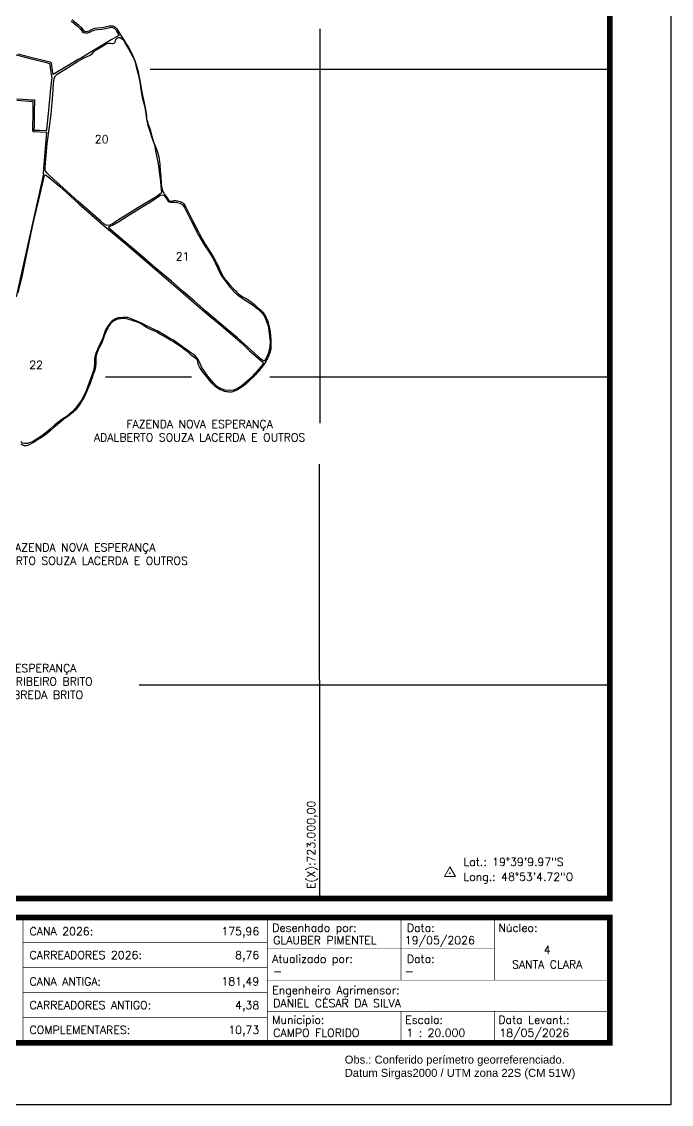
# Model space of a CAD drawing. Header units: metres. Extents: x 719941 to 724141, y 7822638 to 7828578.
# Drawn here: x 722031 to 724141, y 7822638 to 7826154 of the extents above; entities that cross this region are included whole.
import ezdxf
from ezdxf.enums import TextEntityAlignment as Align

# ---------------------------------------------------------------- set-up
doc = ezdxf.new("R2010")
doc.units = ezdxf.units.M
doc.linetypes.add('LIN0', pattern=[0])
for name, color, linetype in [('0114001252', 1, 'Continuous'), ('0114001252006', 5, 'Continuous'), ('0114001252011', 5, 'Continuous'), ('0114001252020', 5, 'Continuous'), ('0114001252021', 5, 'Continuous'), ('0114001252022', 5, 'Continuous'), ('MALHA', 8, 'Continuous'), ('MARGEM', 5, 'Continuous'), ('SEDE', 7, 'Continuous'), ('TEXTO CONFRONTANTES', 7, 'Continuous'), ('TEXTO_NUN_TAL', 7, 'Continuous')]:
    doc.layers.add(name, color=color, linetype=linetype)
doc.layers.add('TEXTO_DIVERSOS', color=7, linetype='Continuous', lineweight=5)
doc.styles.add('marcelo', font='arial.ttf')
doc.styles.add('Simplex', font='simplex.shx')

msp = doc.modelspace()

# ---------------------------------------------------------------- linework, layer by layer
at = {"layer": '0114001252'}
msp.add_lwpolyline([(722195.7, 7826160.4), (722203.2, 7826153.6), (722206.5, 7826150.8), (722215.6, 7826143.3), (722223.3, 7826135.4), (722231.2, 7826126), (722235.1, 7826123), (722239, 7826122), (722244.7, 7826122.9), (722250.2, 7826124.1), (722258.2, 7826128.2), (722262.9, 7826130.2), (722269, 7826132.3), (722278.2, 7826133.5), (722290.7, 7826134.8), (722301.9, 7826136.7), (722316.2, 7826140.1), (722319.5, 7826140.8), (722322.5, 7826140.7), (722327.6, 7826139.8), (722331.1, 7826138.6), (722334.2, 7826136.9), (722337.1, 7826134.1), (722340.5, 7826130.1), (722343.6, 7826125.2), (722349.7, 7826114.6), (722357.7, 7826102.1), (722361.4, 7826096.4), (722367.9, 7826086.2), (722373, 7826079.1), (722377.3, 7826073), (722382.9, 7826063.7), (722387.2, 7826055.1), (722392.2, 7826043.1), (722394.6, 7826037.7), (722396.3, 7826033.3), (722398.4, 7826027.8), (722401.1, 7826020), (722403.1, 7826014.1), (722406.2, 7826003), (722409.6, 7825991.5), (722412.2, 7825978.9), (722413.2, 7825974.1), (722414.3, 7825968), (722415.8, 7825956.4), (722418.1, 7825944), (722420.6, 7825931.2), (722423.6, 7825913.9), (722428.6, 7825890.6), (722432.9, 7825869.6), (722434.6, 7825860.6), (722435.5, 7825854.1), (722436.3, 7825849.5), (722437, 7825838.8), (722438.2, 7825833.3), (722439.4, 7825829.2), (722441.3, 7825823.5), (722445.5, 7825812.4), (722449.3, 7825799.4), (722452.7, 7825785.9), (722453.9, 7825781.5), (722455.9, 7825774.5), (722458.7, 7825766.4), (722460.5, 7825760.7), (722464.2, 7825752.6), (722467.4, 7825744.7), (722471.4, 7825733.3), (722473.6, 7825726.2), (722476.3, 7825714.5), (722479.3, 7825699), (722479.9, 7825691.4), (722480.9, 7825667.9), (722482.8, 7825652.6), (722484.1, 7825626.9), (722485.1, 7825618), (722487, 7825609.4), (722488.3, 7825605.5), (722490.8, 7825600.2), (722493.1, 7825596.4), (722495.6, 7825592.9), (722500.5, 7825586.2), (722507.5, 7825576.8), (722510.7, 7825572.9), (722512, 7825571.5), (722513.9, 7825570.4), (722516.1, 7825569.9), (722518.6, 7825570.6), (722521.3, 7825571.5), (722524.4, 7825572.2), (722527.1, 7825572.7), (722530.3, 7825572.7), (722533.2, 7825572.4), (722536.9, 7825571.8), (722539.7, 7825571), (722545.7, 7825569.5), (722548.4, 7825568.6), (722550.8, 7825567.5), (722554.7, 7825565.2), (722556.7, 7825563.6), (722559.3, 7825560), (722562.8, 7825554.1), (722570.6, 7825538.7), (722578.3, 7825523.3), (722587.1, 7825506), (722597.1, 7825487.6), (722605.7, 7825471.4), (722611.5, 7825458.5), (722615.3, 7825451.1), (722621.4, 7825441.2), (722627.5, 7825430.9), (722636.5, 7825416.6), (722646.4, 7825400.6), (722656.6, 7825384.7), (722663.9, 7825370.6), (722669.5, 7825360.6), (722674.2, 7825350.3), (722678.2, 7825341.5), (722683.3, 7825330.7), (722685.5, 7825326.7), (722687, 7825324.2), (722688.8, 7825321.4), (722691.3, 7825318), (722694.4, 7825314.5), (722705.6, 7825301.6), (722719.5, 7825285.7), (722726.3, 7825279.2), (722729.8, 7825275.2), (722735.7, 7825270.2), (722739.1, 7825267.8), (722742.4, 7825265.2), (722747.4, 7825261.7), (722760.6, 7825254.5), (722765.5, 7825251.6), (722769.6, 7825248.5), (722776.7, 7825243.5), (722781.7, 7825239.3), (722787, 7825235.1), (722796.3, 7825226.5), (722808.1, 7825216.8), (722814.2, 7825210.2), (722817.1, 7825206.9), (722820.1, 7825202.9), (722822.3, 7825198.9), (722824.1, 7825195.7), (722825.6, 7825192.3), (722827.8, 7825186.8), (722829.1, 7825183), (722831.8, 7825176), (722833.3, 7825169.9), (722834.7, 7825164.3), (722835.8, 7825157.7), (722836.7, 7825153.2), (722837.3, 7825149.8), (722837.9, 7825146.4), (722838.3, 7825143.4), (722838.9, 7825136.9), (722839.3, 7825130.3), (722839.9, 7825123.2), (722840.4, 7825115.5), (722840.7, 7825107.8), (722840.9, 7825100.1), (722840.7, 7825094.1), (722840.1, 7825090), (722839.8, 7825087), (722838.7, 7825083.2), (722837.9, 7825080.4), (722836.8, 7825076.9), (722834.1, 7825070.5), (722832.9, 7825067.5), (722831.3, 7825064.2), (722829.4, 7825060.2), (722827.5, 7825056.7), (722824.7, 7825052), (722821.9, 7825047.5), (722819.3, 7825043.6), (722815.5, 7825037.4), (722810.6, 7825030.4), (722807.2, 7825026.4), (722802.5, 7825020.8), (722799.3, 7825016.9), (722796.5, 7825013.5), (722794.1, 7825010.8), (722791.2, 7825007.5), (722787.7, 7825004.3), (722783.6, 7825000.2), (722779.5, 7824996.6), (722773.1, 7824990.2), (722767.9, 7824985), (722764, 7824981.2), (722758.8, 7824976.7), (722755.2, 7824973.4), (722747.4, 7824967.8), (722740.9, 7824963.3), (722733.9, 7824959.4), (722727.4, 7824956.1), (722721.5, 7824953.8), (722716.8, 7824952), (722712.9, 7824950.9), (722708.8, 7824950.7), (722704.1, 7824951.1), (722700.1, 7824951.5), (722695.8, 7824952.1), (722690.4, 7824953.3), (722685.9, 7824954.8), (722680.2, 7824956.8), (722676.2, 7824958.4), (722670.9, 7824961.4), (722667.3, 7824963.9), (722663.2, 7824966.8), (722658.3, 7824970.6), (722655.1, 7824973.7), (722650.7, 7824978.2), (722646.8, 7824982.5), (722643.1, 7824986.4), (722640.3, 7824989.9), (722636.6, 7824994.7), (722633.2, 7824999), (722625.8, 7825008.3), (722621.1, 7825014.2), (722616.3, 7825021.5), (722612.2, 7825027.3), (722608.8, 7825032.6), (722606.2, 7825037.4), (722604.1, 7825043.9), (722603.7, 7825046.3), (722603.1, 7825050.8), (722602.1, 7825053.4), (722600.9, 7825055.4), (722599.8, 7825056.8), (722597.8, 7825058.9), (722595.1, 7825060.9), (722592.2, 7825062.9), (722587.2, 7825066.3), (722583.6, 7825069.1), (722580.8, 7825072), (722578.1, 7825074.4), (722575, 7825077.2), (722572.6, 7825079.2), (722564.2, 7825086), (722559, 7825089.5), (722551.1, 7825095.6), (722544.4, 7825100.2), (722535.6, 7825106.2), (722524.4, 7825113.6), (722512.1, 7825120.7), (722498.3, 7825128.8), (722486.8, 7825135.3), (722480.2, 7825139.4), (722469.9, 7825146), (722463.8, 7825149.2), (722454.8, 7825152.4), (722447.6, 7825155.5), (722443.6, 7825157.5), (722437, 7825160.9), (722432, 7825164), (722426.6, 7825167.4), (722419.9, 7825171.4), (722415.2, 7825174.5), (722409.9, 7825176.5), (722406.1, 7825178.1), (722401.1, 7825179.9), (722395.9, 7825181.5), (722390.7, 7825183), (722387.1, 7825184.2), (722381.7, 7825185.9), (722376.4, 7825187.7), (722370.5, 7825188.9), (722364.2, 7825189.5), (722356.3, 7825189.7), (722353.2, 7825189.5), (722350.7, 7825189.3), (722347.6, 7825188.8), (722345, 7825188.2), (722342.2, 7825187.4), (722339, 7825186.3), (722335.7, 7825184.7), (722331.2, 7825182.1), (722327.4, 7825179.8), (722323.8, 7825176.9), (722320.2, 7825173.5), (722316.1, 7825168.4), (722313.5, 7825164.1), (722311.3, 7825159.6), (722308.9, 7825154.7), (722305.9, 7825148.2), (722302.7, 7825141), (722299.6, 7825133.6), (722296.5, 7825125.7), (722292.4, 7825114.4), (722290, 7825108.5), (722287.9, 7825104), (722285.6, 7825099.8), (722279.9, 7825088), (722277.7, 7825082.4), (722275.5, 7825076.8), (722274.1, 7825072.9), (722273.2, 7825069), (722272.6, 7825064.6), (722272.4, 7825055.1), (722272.4, 7825049), (722271.9, 7825040.9), (722271.4, 7825036.2), (722270.8, 7825032.7), (722269.5, 7825026.7), (722267.6, 7825019.4), (722263.9, 7825009.6), (722260.1, 7824998.4), (722256.1, 7824986.5), (722252.4, 7824976.1), (722247.3, 7824964.6), (722241.4, 7824951), (722237.1, 7824941.8), (722234.8, 7824936.8), (722232.6, 7824932.3), (722230.2, 7824928.1), (722228.2, 7824924.6), (722226.3, 7824921.1), (722223.6, 7824916.9), (722220.5, 7824912), (722215.6, 7824904.7), (722209.3, 7824896.8), (722205.6, 7824892.6), (722202.9, 7824889.7), (722199.5, 7824886.6), (722196.6, 7824884), (722193.2, 7824881.3), (722189, 7824877.9), (722184.4, 7824874.3), (722177.5, 7824869.7), (722169.4, 7824863.7), (722160.1, 7824856.4), (722147.9, 7824846.1), (722135.9, 7824835.8), (722123.4, 7824825.1), (722115.3, 7824818), (722108.3, 7824812.4), (722100.4, 7824807), (722094, 7824802.9), (722086, 7824797.8), (722078, 7824792.5), (722071.9, 7824788.7), (722065.6, 7824785.1), (722058.2, 7824781), (722053.8, 7824779.1), (722050.4, 7824777.9), (722046, 7824776.8), (722043.2, 7824776.8), (722040.9, 7824776.9), (722038.1, 7824777.3), (722036, 7824778.1), (722034.1, 7824778.8), (722032, 7824780.2), (722030.1, 7824781.5)], dxfattribs=at)
at = {"layer": '0114001252006'}
msp.add_lwpolyline([(722192.3, 7826156.7), (722199.8, 7826149.9), (722200, 7826149.8), (722203.3, 7826147), (722203.3, 7826146.9), (722212.2, 7826139.6), (722219.6, 7826132), (722227.4, 7826122.7), (722228.2, 7826122), (722232, 7826119), (722232.9, 7826118.5), (722233.9, 7826118.1), (722237.8, 7826117.2), (722238.8, 7826117.1), (722239.7, 7826117.1), (722245.5, 7826118), (722245.8, 7826118), (722251.3, 7826119.3), (722252.5, 7826119.7), (722260.4, 7826123.7), (722264.7, 7826125.6), (722270.1, 7826127.4), (722278.8, 7826128.6), (722291.1, 7826129.8), (722291.5, 7826129.8), (722302.7, 7826131.8), (722303.1, 7826131.8), (722317.3, 7826135.2), (722319.9, 7826135.8), (722322, 7826135.7), (722326.3, 7826135), (722329.1, 7826134), (722331.2, 7826132.9), (722333.4, 7826130.7), (722336.5, 7826127.2), (722339.3, 7826122.6), (722345.4, 7826112.1), (722345.5, 7826111.9), (722347.3, 7826109), (722322.1, 7826095.1), (722245.2, 7826048.7), (722225.1, 7826036.6), (722214.8, 7826030.4), (722155.6, 7825994.8), (722133.5, 7825981.8), (722132.7, 7825987.4), (722132.7, 7825987.5), (722127.9, 7826017.9), (722127.7, 7826018.8), (722127.3, 7826019.7), (722126.7, 7826020.4), (722126, 7826021.1), (722125.1, 7826021.6), (722124.2, 7826021.9), (722078, 7826033.5), (722018.9, 7826048.7)], dxfattribs=at)
at = {"layer": '0114001252011'}
msp.add_lwpolyline([(722015.3, 7825898.8), (722043, 7825896.5), (722043.1, 7825896.5), (722067.7, 7825894.8), (722067.2, 7825868.6), (722067.2, 7825868.5), (722067.2, 7825844.7), (722066.4, 7825818.1), (722066.4, 7825818), (722066.1, 7825801.9), (722066.2, 7825800.9), (722066.4, 7825800), (722066.8, 7825799.1), (722067.4, 7825798.4), (722068.1, 7825797.7), (722069, 7825797.3), (722069.9, 7825796.9), (722070.9, 7825796.8), (722110.8, 7825795.1), (722111.7, 7825795.1), (722112.3, 7825795.3), (722100.8, 7825662.5), (722100.8, 7825661.8), (722100.9, 7825661), (722101.2, 7825660.3), (722101.6, 7825659.7), (722102, 7825659.4), (722102, 7825659.4), (722102, 7825659.4), (722013.6, 7825260.1)], dxfattribs=at)
at = {"layer": '0114001252020'}
msp.add_lwpolyline([(722137.2, 7825970.7), (722141.3, 7825978.3), (722146.3, 7825983.8), (722171, 7825999), (722212.4, 7826023.9), (722232.5, 7826035), (722253.5, 7826044.7), (722261.6, 7826050.3), (722268.1, 7826058.6), (722291.3, 7826073), (722306.8, 7826082.9), (722313, 7826084.5), (722319.1, 7826084), (722324.3, 7826082.7), (722327.7, 7826082.5), (722331.8, 7826083.5), (722334.3, 7826086.1), (722336.1, 7826090.1), (722337.4, 7826095.6), (722341.1, 7826100.2), (722345.2, 7826102.2), (722349.8, 7826102.7), (722352.5, 7826101.7), (722360.3, 7826095.5), (722369.7, 7826079.8), (722378.4, 7826065.2), (722392.2, 7826039.2), (722397.1, 7826029), (722403.4, 7826007.1), (722411.1, 7825979.1), (722415.1, 7825956.8), (722418.4, 7825934), (722423, 7825907.6), (722429.7, 7825880.2), (722434.4, 7825855.4), (722436.4, 7825836.7), (722441.4, 7825816.8), (722446.1, 7825801.7), (722453, 7825780), (722462.1, 7825754.1), (722466.3, 7825734.8), (722469.4, 7825718.1), (722474.1, 7825691.8), (722478.4, 7825658.8), (722481.9, 7825634.9), (722483, 7825620.8), (722484.5, 7825607.6), (722485.1, 7825600.1), (722484.2, 7825596.4), (722479.5, 7825593.1), (722466.5, 7825584.3), (722440.6, 7825568.3), (722408.7, 7825549), (722373.7, 7825527.5), (722346.1, 7825510.7), (722326.2, 7825497.5), (722316.7, 7825493.5), (722308.3, 7825491.9), (722297.6, 7825497.4), (722288.2, 7825506.3), (722247.6, 7825541.3), (722215, 7825570.2), (722166.5, 7825614.4), (722123.3, 7825652.1), (722112.7, 7825663.3), (722108, 7825670.7), (722107.3, 7825681), (722110.6, 7825720.7), (722114, 7825758.3), (722121.8, 7825811.8), (722126.9, 7825853.5), (722132.1, 7825915.9), (722134.3, 7825953.1)], close=True, dxfattribs=at)
at = {"layer": '0114001252021'}
msp.add_lwpolyline([(722469.6, 7825581.3), (722482.2, 7825590.1), (722487.3, 7825591.5), (722491.9, 7825589.9), (722496.5, 7825585.8), (722502.4, 7825577.4), (722507, 7825570.6), (722510.5, 7825568.5), (722514.5, 7825567.6), (722519, 7825567.8), (722527.3, 7825567.9), (722534.8, 7825567.1), (722544.5, 7825564.5), (722552.3, 7825560.5), (722555.7, 7825556.6), (722561, 7825548.1), (722569.1, 7825532.5), (722582.9, 7825504.6), (722605.8, 7825460.7), (722612.6, 7825447.3), (722623.8, 7825429.1), (722640.2, 7825405.7), (722651.7, 7825385.6), (722659.2, 7825370.6), (722675.9, 7825336.3), (722682.1, 7825325.7), (722691.6, 7825312.2), (722708.6, 7825290.3), (722724.5, 7825273.6), (722735.7, 7825264.1), (722757.3, 7825249.8), (722776.8, 7825237), (722799.1, 7825220.3), (722809.1, 7825210.6), (722816.6, 7825202.1), (722823.5, 7825188.6), (722828.4, 7825174.9), (722831.4, 7825165.8), (722835.4, 7825142.5), (722837.5, 7825122.8), (722837.9, 7825113.9), (722837.5, 7825099.8), (722836.4, 7825091.5), (722830.3, 7825072.1), (722822, 7825055.3), (722820.2, 7825052), (722816.5, 7825052.4), (722809.9, 7825056.4), (722787.9, 7825076.6), (722732, 7825127.1), (722702.3, 7825151.8), (722630.7, 7825212.8), (722592.9, 7825245.9), (722556, 7825277.7), (722518.2, 7825310.7), (722463.6, 7825355.3), (722412.1, 7825401.2), (722364.4, 7825440.5), (722320.4, 7825477.9), (722313, 7825487.8), (722318.6, 7825489.5), (722326.7, 7825493), (722346.6, 7825504.8), (722373.3, 7825521.9), (722413.8, 7825547.3), (722455.3, 7825572.3)], close=True, dxfattribs=at)
at = {"layer": '0114001252022'}
msp.add_lwpolyline([(722020, 7825272.9), (722034, 7825331.1), (722044.3, 7825383.8), (722054.4, 7825431.1), (722061.2, 7825462.8), (722070.6, 7825507.7), (722086.9, 7825574.9), (722098.9, 7825626.4), (722105.7, 7825654.2), (722106.5, 7825655.2), (722109, 7825656.5), (722112.3, 7825654.7), (722124.3, 7825644.1), (722155.4, 7825618), (722176.9, 7825599.2), (722217.2, 7825561.9), (722258.9, 7825525.4), (722300.7, 7825489.4), (722344.1, 7825452.9), (722379.5, 7825423.3), (722418.4, 7825389.6), (722455.2, 7825359), (722495, 7825324), (722539.9, 7825286.1), (722591.6, 7825240.8), (722643.8, 7825196.4), (722677.7, 7825168.1), (722708.9, 7825141.4), (722746.8, 7825109), (722771.4, 7825085.2), (722806.7, 7825054.3), (722814.2, 7825047.6), (722815.4, 7825045.3), (722814.6, 7825042.1), (722806.7, 7825032.1), (722794.2, 7825016.8), (722770.6, 7824992.8), (722754.9, 7824978.5), (722743.4, 7824969.4), (722732.1, 7824963), (722718.6, 7824957.3), (722706.9, 7824956.2), (722691.6, 7824957.7), (722679.7, 7824962), (722667.6, 7824968.4), (722654.1, 7824981.2), (722635.8, 7825002.8), (722616, 7825030.9), (722610.4, 7825043.5), (722603.5, 7825058.5), (722595.6, 7825067.1), (722583.4, 7825076.4), (722545.4, 7825104.5), (722523.8, 7825120), (722506.4, 7825129.4), (722473.3, 7825148.4), (722442.7, 7825162.3), (722420.4, 7825174.3), (722397.9, 7825184.1), (722376.2, 7825193), (722360.1, 7825193.5), (722343.6, 7825192.1), (722335.9, 7825189.1), (722324.5, 7825180.7), (722313.1, 7825168.5), (722304, 7825153.5), (722293.5, 7825123.6), (722279.8, 7825094.4), (722271.9, 7825075.8), (722267.7, 7825060), (722267.7, 7825043), (722265.8, 7825024.4), (722253.6, 7824990.8), (722238.2, 7824949.4), (722225.4, 7824924.6), (722207.6, 7824899.6), (722196.5, 7824887.9), (722179, 7824872.9), (722162.1, 7824861.9), (722138.9, 7824844.9), (722124.2, 7824830.5), (722101.3, 7824812.1), (722086.5, 7824802), (722066.8, 7824789.7), (722058.8, 7824786.8), (722049.7, 7824784.1), (722040.9, 7824783.7), (722034, 7824785.3), (722028.1, 7824790.4)], dxfattribs=at)
at = {"layer": 'MALHA'}
for p, q in [((723000.5, 7824850.1), (723000.2, 7826130.7)), ((722448.7, 7826000), (723932, 7826000)), ((722303, 7825000), (722582.5, 7825000)), ((722837.3, 7825000), (723932, 7825000)), ((723000, 7823315.8), (722998.5, 7824717)), ((722413.2, 7824000), (723932, 7824000))]:
    msp.add_line(p, q, dxfattribs=at)
at = {"layer": 'MARGEM', "color": 174, "linetype": 'LIN0', "flags": 128}
msp.add_lwpolyline([(724141, 7822638), (724141, 7828578), (719941, 7828578), (719941, 7822638)], close=True, dxfattribs=at)
at = {"layer": 'MARGEM', "color": 174, "linetype": 'LIN0', "const_width": 18.2, "flags": 128}
for points in [[(723941, 7823306.8), (723941, 7828378), (720141, 7828378), (720141, 7823306.8)], [(720141, 7823244.6), (723941, 7823244.6), (723941, 7822838), (720141, 7822838)]]:
    msp.add_lwpolyline(points, close=True, dxfattribs=at)
at = {"layer": 'MARGEM', "color": 174, "linetype": 'LIN0', "const_width": 2.02, "flags": 128}
for points in [[(722035.8, 7823244.6), (722035.8, 7822843)], [(722829.1, 7823244.6), (722829.1, 7822843)], [(723263, 7823041.3), (723263, 7823244.6)], [(723566.4, 7823041.3), (723566.4, 7823244.6)], [(722035.8, 7823163.3), (722829.1, 7823163.3)], [(722829.1, 7823143), (723566.4, 7823143)], [(722035.8, 7823082), (722829.1, 7823082)], [(722829.1, 7823041.3), (723941.3, 7823041.3)], [(722035.8, 7823000.7), (722829.1, 7823000.7)], [(722035.8, 7822919.3), (722829.1, 7822919.3)], [(722829.1, 7822939.7), (723941.2, 7822939.7)], [(723263, 7822939.7), (723263, 7822839)], [(723566.4, 7822939.7), (723566.4, 7822839)]]:
    msp.add_lwpolyline(points, dxfattribs=at)
at = {"layer": 'SEDE'}
msp.add_lwpolyline([(722015.8, 7825903.1), (722035.4, 7825902.2), (722049.8, 7825901), (722058.6, 7825900.4), (722072.7, 7825899.5), (722072.2, 7825858.5), (722072.2, 7825844.7), (722071.9, 7825833.4), (722071.5, 7825821.2), (722071.3, 7825812.6), (722071.1, 7825805), (722071.1, 7825802.3), (722071.2, 7825801.9), (722081.7, 7825801.3), (722089.7, 7825801), (722111.1, 7825800), (722112, 7825800), (722112.6, 7825803.5), (722118.7, 7825855.3), (722121.8, 7825890.4), (722125, 7825926), (722127.2, 7825945.9), (722129.1, 7825964.9), (722129.8, 7825971.5), (722129.2, 7825976.9), (722128.3, 7825983.3), (722126.2, 7825996.7), (722125.1, 7826004), (722124.5, 7826007.6), (722124.2, 7826009.4), (722123.6, 7826013), (722123.1, 7826016.6), (722122.7, 7826017.1), (722116.6, 7826018.7), (722063.5, 7826032.1), (722034.5, 7826039.5), (722013.6, 7826044.8)], dxfattribs=at)
at = {"layer": 'TEXTO_DIVERSOS', "color": 7, "lineweight": 9, "flags": 128}
msp.add_lwpolyline([(723404, 7823378), (723440.2, 7823378), (723422.1, 7823409.3)], close=True, dxfattribs=at)
at = {"layer": 'TEXTO_DIVERSOS', "color": 7, "lineweight": 9, "const_width": 2.83, "flags": 128}
msp.add_lwpolyline([(723420.7, 7823388.5, -1), (723423.5, 7823388.5, -1)], format="xyb", close=True, dxfattribs=at)

# ---------------------------------------------------------------- texts
at = {"layer": 'MALHA', "linetype": 'Continuous', "style": 'Simplex'}
msp.add_text('E(X):723.000,00', height=26, rotation=90, dxfattribs=at).set_placement((722991.8, 7823337.5), align=Align.BOTTOM_LEFT)
at = {"layer": 'MARGEM', "color": 7, "linetype": 'Continuous', "style": 'Simplex'}
for s, p in [('CANA 2026:', (722057, 7823212.9)), ('GLAUBER PIMENTEL', (722848.3, 7823184)), ('19/05/2026', (723275.6, 7823184)), ('CARREADORES 2026:', (722057, 7823135.9)), ('CANA ANTIGA:', (722057, 7823050.3)), ('-', (722848.3, 7823083.2)), ('-', (723275.6, 7823083.2)), ('DANIEL CÉSAR DA SILVA', (722848.3, 7822979.5)), ('CARREADORES ANTIGO:', (722057, 7822973.3)), ('COMPLEMENTARES:', (722057, 7822892.7)), ('CAMPO FLORIDO', (722848.3, 7822883.3)), ('1 : 20.000', (723280.3, 7822883.3)), ('18/05/2026', (723582.5, 7822883.3))]:
    msp.add_text(s, height=26, dxfattribs=at).set_placement(p, align=Align.TOP_LEFT)
for s, p in [('175,96', (722802.5, 7823212.9)), ('8,76', (722802.5, 7823135.9)), ('181,49', (722802.5, 7823050.3)), ('4,38', (722802.5, 7822973.3)), ('10,73', (722802.5, 7822892.7))]:
    msp.add_text(s, height=26, dxfattribs=at).set_placement(p, align=Align.TOP_RIGHT)
at = {"layer": 'MARGEM', "color": 7, "linetype": 'Continuous', "lineweight": 9}
for s, style, p in [('Desenhado por:', 'Simplex', (722844.9, 7823224.4)), ('Data:', 'Simplex', (723282.1, 7823224.4)), ('Núcleo:', 'Simplex', (723579.1, 7823224.4)), ('Atualizado por:', 'Simplex', (722844.9, 7823123.2)), ('Data:', 'Simplex', (723282.1, 7823123.2)), ('Engenheiro Agrimensor:', 'Simplex', (722844.9, 7823021.9)), ('Municipio:', 'Simplex', (722844.9, 7822925.7)), ('Escala:', 'Simplex', (723276.9, 7822925.7)), ('Data Levant.:', 'Simplex', (723579.1, 7822925.7)), ('Obs.: Conferido perímetro georreferenciado.', 'marcelo', (723080.4, 7822796.3)), ('Datum Sirgas2000 / UTM zona 22S (CM 51W)', 'marcelo', (723080.4, 7822753.3))]:
    msp.add_text(s, height=26, dxfattribs=dict(at, style=style)).set_placement(p, align=Align.TOP_LEFT)
at = {"layer": 'MARGEM', "color": 7, "linetype": 'Continuous', "style": 'Simplex'}
for s, p in [('4', (723738, 7823140.3)), ('SANTA CLARA', (723738, 7823092.3))]:
    msp.add_text(s, height=26, dxfattribs=at).set_placement(p, align=Align.MIDDLE_CENTER)
at = {"layer": 'TEXTO CONFRONTANTES', "linetype": 'Continuous', "char_height": 26, "width": 1006.361, "attachment_point": 5, "style": 'Simplex'}
for s, insert in [('FAZENDA NOVA ESPERANÇA\\PADALBERTO SOUZA LACERDA E OUTROS', (722609.1, 7824825.4)), ('FAZENDA NOVA ESPERANÇA\\PADALBERTO SOUZA LACERDA E OUTROS', (722227.8, 7824425)), ('FAZENDA NOVA ESPERANÇA\\PNANCY APARECIDA RIBEIRO BRITO\\PLUIZ FERNANDO BREDA BRITO', (721971, 7824011.1))]:
    msp.add_mtext(s, dxfattribs=dict(at, insert=insert))
at = {"layer": 'TEXTO_DIVERSOS', "linetype": 'Continuous', "style": 'Simplex'}
for s, p in [('Lat.: 19°39\'9.97"S', (723465.7, 7823412.4, 1313.5)), ('Long.: 48°53\'4.72"O', (723465.7, 7823364.1, 1313.5))]:
    msp.add_text(s, height=26, dxfattribs=at).set_placement(p)
at = {"layer": 'TEXTO_NUN_TAL', "linetype": 'Continuous', "style": 'Simplex'}
for s, p in [('20', (722268.7, 7825759.3)), ('21', (722531.5, 7825378.4)), ('22', (722055.9, 7825026.5))]:
    msp.add_text(s, height=26, dxfattribs=at).set_placement(p)

doc.saveas('drawing.dxf')
